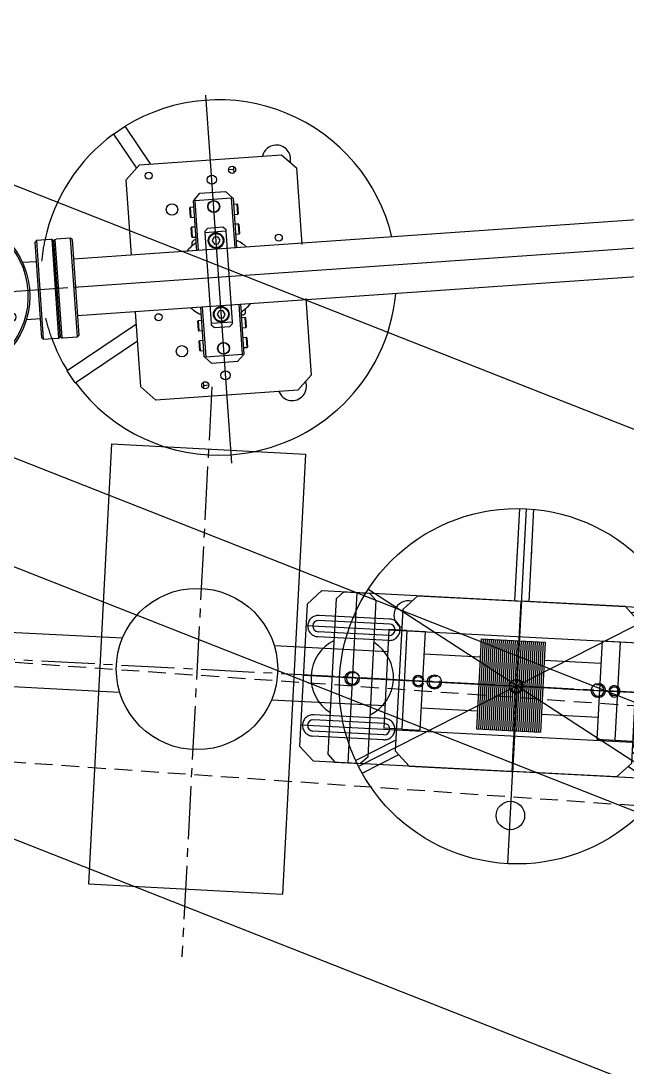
# Model space of a CAD drawing. Extents: x -50 to 48714, y -13211 to 6743.
# Drawn here: x 19120 to 19546, y -398 to 338 of the extents above; entities that cross this region are included whole.
import ezdxf

# ---------------------------------------------------------------- set-up
doc = ezdxf.new("R2010")
doc.units = 0
doc.header["$LTSCALE"] = 50
for name, pattern in [('UE46_01$0$GESTRICHELT', [0.75, 0.5, -0.25]), ('UE46_01$0$GESTRICHELT2', [0.375, 0.25, -0.125]), ('UE46_01$0$MITTE', [2, 1.25, -0.25, 0.25, -0.25]), ('UE46_01$0$MITTE2', [1.125, 0.75, -0.125, 0.125, -0.125]), ('UE46_01$0$MITTEX2', [4, 2.5, -0.5, 0.5, -0.5]), ('UE46_HMI$0$DASH_CENTER', [36, 24, -3, 6, -3]), ('UE46_HMI$0$PHANTOM', [2.5, 1.25, -0.25, 0.25, -0.25, 0.25, -0.25])]:
    doc.linetypes.add(name, pattern=pattern)
doc.layers.get('0').update_dxf_attribs({"linetype": 'CONTINUOUS'})
for name, color, linetype in [('UE46_01$0$BEMASZ', 2, 'CONTINUOUS'), ('UE46_01$0$DÜNN', 1, 'CONTINUOUS'), ('UE46_01$0$MITTE', 5, 'UE46_01$0$MITTEX2'), ('UE46_01$0$MITTE2', 5, 'UE46_01$0$MITTE2'), ('UE46_01$0$MITTEKLEIN', 5, 'UE46_01$0$MITTE2'), ('UE46_01$0$TEXT', 2, 'CONTINUOUS'), ('UE46_01$0$VERDECKT2', 7, 'UE46_01$0$GESTRICHELT2'), ('UE46_HMI$0$1', 7, 'CONTINUOUS'), ('UE46_HMI$0$MEDIENVERSORGUN', 40, 'CONTINUOUS')]:
    doc.layers.add(name, color=color, linetype=linetype)
doc.styles.add('UE46_01$0$STANDARD_H15', font='isocp.shx', dxfattribs={"height": 15})

# ---------------------------------------------------------------- blocks, each defined once
blk = doc.blocks.new('UE46_HMI$0$ROHR3')
at = {"layer": 'UE46_HMI$0$1', "color": 7, "linetype": 'CONTINUOUS'}
for p, q in [((2663.14, 220.02), (2664.07, 221.09)), ((2664.07, 221.09), (2664.87, 221.15)), ((2664.07, 221.09), (2668.91, 151.78)), ((2675.04, 221.87), (2664.86, 221.15)), ((2664.87, 221.15), (2664.86, 221.15)), ((2679.89, 152.54), (2675.04, 221.87)), ((2676.11, 220.94), (2675.04, 221.87)), ((2676.11, 220.94), (2680.82, 153.6)), ((2667.85, 152.7), (2663.14, 220.02)), ((2664.1, 206.33), (2157.01, 170.84)), ((2143.08, 183.65), (2144.01, 184.71)), ((2144.01, 184.71), (2144.81, 184.77)), ((2144.01, 184.71), (2148.86, 115.4)), ((2154.98, 185.49), (2144.81, 184.78)), ((2144.81, 184.77), (2144.81, 184.78)), ((2156.05, 184.56), (2154.98, 185.49)), ((2159.83, 116.16), (2154.98, 185.49)), ((2156.05, 184.56), (2160.76, 117.22)), ((2147.79, 116.33), (2143.08, 183.65)), ((2666.89, 166.43), (2159.8, 130.94)), ((2667.85, 152.7), (2668.91, 151.78)), ((2668.91, 151.78), (2669.71, 151.83)), ((2669.71, 151.82), (2679.89, 152.54)), ((2669.71, 151.82), (2669.71, 151.83)), ((2679.89, 152.54), (2680.82, 153.6)), ((2147.79, 116.33), (2148.86, 115.4)), ((2148.86, 115.4), (2149.65, 115.45)), ((2149.66, 115.45), (2149.65, 115.45)), ((2149.66, 115.45), (2159.83, 116.16)), ((2159.83, 116.16), (2160.76, 117.22))]:
    blk.add_line(p, q, dxfattribs=at)
at = {"layer": 'UE46_HMI$0$1', "color": 4, "linetype": 'UE46_HMI$0$DASH_CENTER'}
blk.add_line((2666.49, 186.45), (2157.41, 150.82), dxfattribs=at)
blk = doc.blocks.new('UE46_HMI$0$KREUZSTUECK_CF0')
at = {"layer": 'UE46_HMI$0$1', "color": 4, "linetype": 'UE46_HMI$0$DASH_CENTER'}
for p, q in [((2065.27, 206.97), (2073.97, 82.42)), ((2153.04, 150.53), (1989.4, 139.09))]:
    blk.add_line(p, q, dxfattribs=at)
at = {"layer": 'UE46_HMI$0$1', "color": 7, "linetype": 'CONTINUOUS'}
for p, q in [((2141.22, 184.54), (2131.04, 183.83)), ((2142.01, 184.59), (2141.22, 184.53)), ((2141.22, 184.54), (2141.22, 184.53)), ((2142.01, 184.59), (2143.08, 183.66)), ((2146.86, 115.27), (2142.01, 184.59)), ((2131.04, 183.83), (2130.11, 182.76)), ((2134.82, 115.42), (2130.11, 182.76)), ((2131.04, 183.83), (2135.89, 114.5)), ((2143.08, 183.66), (2147.79, 116.34)), ((1991.45, 173.05), (1992.38, 174.12)), ((1996.16, 105.74), (1991.45, 173.05)), ((1992.38, 174.12), (1993.18, 174.18)), ((1992.38, 174.12), (1997.23, 104.81)), ((2003.35, 174.9), (1993.18, 174.19)), ((1993.18, 174.18), (1993.18, 174.19)), ((2008.2, 105.57), (2003.35, 174.9)), ((2004.42, 173.97), (2003.35, 174.9)), ((2004.42, 173.97), (2009.13, 106.63)), ((2113.01, 167.78), (2108.41, 167.46)), ((2131.07, 169.04), (2121.2, 168.35)), ((2015.25, 160.94), (2005.38, 160.25)), ((2028.04, 161.84), (2023.44, 161.52)), ((2111.2, 127.56), (2115.8, 127.88)), ((2123.99, 128.45), (2133.86, 129.14)), ((2008.17, 120.35), (2018.04, 121.04)), ((2026.23, 121.61), (2030.83, 121.94)), ((2134.82, 115.42), (2135.89, 114.5)), ((2135.89, 114.5), (2146.06, 115.21)), ((2146.06, 115.22), (2146.86, 115.27)), ((2146.06, 115.21), (2146.06, 115.22)), ((2147.79, 116.34), (2146.86, 115.27)), ((1996.16, 105.74), (1997.23, 104.81)), ((1997.23, 104.81), (1998.02, 104.86)), ((1998.02, 104.86), (2008.2, 105.57)), ((1998.02, 104.86), (1998.02, 104.86)), ((2008.2, 105.57), (2009.13, 106.63))]:
    blk.add_line(p, q, dxfattribs=at)
for centre, radius in [((2069.62, 144.7), 56.75), ((2084.25, 188.41), 3.3), ((2049.05, 185.95), 3.3), ((2025.9, 159.32), 3.3), ((2110.88, 165.27), 3.3), ((2113.34, 130.07), 3.3), ((2028.36, 124.13), 3.3), ((2054.99, 100.98), 3.3), ((2090.19, 103.44), 3.3)]:
    blk.add_circle(centre, radius, dxfattribs=at)
for start, end in [(-175.22918, -176.77082), (-176.77082, -175.22918)]:
    blk.add_arc((2069.62, 144.7), 55.75, start, end, dxfattribs=at)
blk = doc.blocks.new('UE46_HMI$0$SRS40_L___BLAT0')
at = {"layer": 'UE46_HMI$0$1', "color": 4, "linetype": 'UE46_HMI$0$DASH_CENTER'}
blk.add_line((2268.3, 27.23), (2250.19, 286.2), dxfattribs=at)
at = {"layer": 'UE46_HMI$0$1', "color": 7, "linetype": 'CONTINUOUS'}
for p, q in [((2185.11, 258.78), (2193.4, 264.38)), ((2185.11, 258.78), (2201.32, 234.76)), ((2211.32, 237.81), (2193.4, 264.38)), ((2203.49, 237.26), (2303.25, 244.24)), ((2303.25, 244.24), (2313.92, 234.96)), ((2194.21, 226.59), (2203.49, 237.26)), ((2269.89, 233.88), (2269.74, 235.91)), ((2269.89, 233.88), (2266.1, 233.62)), ((2270.04, 231.65), (2269.89, 233.88)), ((2313.92, 234.96), (2317.69, 181.09)), ((2197.91, 173.72), (2194.21, 226.59)), ((2241.82, 212.37), (2245.99, 217.18)), ((2268.29, 213.72), (2242.35, 211.91)), ((2245.99, 217.18), (2263.95, 218.43)), ((2263.95, 218.43), (2268.75, 214.26)), ((2268.75, 214.26), (2268.29, 213.72)), ((2270.73, 178.81), (2268.29, 213.72)), ((2268.75, 214.26), (2269.29, 213.79)), ((2269.29, 213.79), (2271.73, 178.88)), ((2239.35, 200.42), (2238.89, 206.91)), ((2241.67, 207.35), (2239.12, 207.17)), ((2239.12, 207.17), (2239.61, 200.19)), ((2241.35, 211.84), (2241.82, 212.37)), ((2243.28, 184.31), (2241.35, 211.84)), ((2241.82, 212.37), (2242.35, 211.91)), ((2242.35, 211.91), (2244.79, 177)), ((2272.14, 209.48), (2269.6, 209.3)), ((2272.63, 202.5), (2272.14, 209.48)), ((2272.41, 209.25), (2272.86, 202.77)), ((2239.61, 200.19), (2242.16, 200.37)), ((2270.09, 202.32), (2272.63, 202.5)), ((2240.32, 186.46), (2239.87, 192.94)), ((2242.65, 193.39), (2240.1, 193.21)), ((2240.1, 193.21), (2240.59, 186.22)), ((2251.23, 192.48), (2249.37, 190.35)), ((2262.2, 193.25), (2251.23, 192.48)), ((2264.34, 191.39), (2262.2, 193.25)), ((2264.41, 190.4), (2264.34, 191.39)), ((2273.12, 195.52), (2270.58, 195.34)), ((2273.61, 188.53), (2273.12, 195.52)), ((2273.39, 195.28), (2273.84, 188.8)), ((2240.59, 186.22), (2243.13, 186.4)), ((2243.42, 182.31), (2243.28, 184.31)), ((2249.37, 190.35), (2249.44, 189.35)), ((2264.41, 190.4), (2249.44, 189.35)), ((2249.44, 189.35), (2253.91, 125.51)), ((2255.77, 186.28), (2254.5, 183.69)), ((2258.57, 186.48), (2255.77, 186.28)), ((2260.19, 184.09), (2258.57, 186.48)), ((2258.92, 181.49), (2260.19, 184.09)), ((2268.87, 126.55), (2264.41, 190.4)), ((2271.07, 188.36), (2273.61, 188.53)), ((2243.8, 176.93), (2243.42, 182.31)), ((2254.5, 183.69), (2256.11, 181.3)), ((2256.11, 181.3), (2258.92, 181.49)), ((2320.34, 143.18), (2324.1, 89.31)), ((2204.4, 80.94), (2200.7, 133.81)), ((2249.03, 102.11), (2246.59, 137.02)), ((2247.58, 137.09), (2250.03, 102.18)), ((2259.39, 134.41), (2258.13, 131.82)), ((2262.2, 134.61), (2259.39, 134.41)), ((2263.81, 132.21), (2262.2, 134.61)), ((2275.96, 103.99), (2273.52, 138.91)), ((2274.52, 138.98), (2274.89, 133.59)), ((2274.89, 133.59), (2275.03, 131.59)), ((2244.93, 120.62), (2244.47, 127.1)), ((2247.25, 127.55), (2244.71, 127.37)), ((2244.71, 127.37), (2245.19, 120.39)), ((2268.87, 126.55), (2253.91, 125.51)), ((2253.91, 125.51), (2253.98, 124.51)), ((2258.13, 131.82), (2259.74, 129.42)), ((2259.74, 129.42), (2262.55, 129.62)), ((2262.55, 129.62), (2263.81, 132.21)), ((2267.09, 123.42), (2268.94, 125.55)), ((2268.94, 125.55), (2268.87, 126.55)), ((2275.03, 131.59), (2276.96, 104.06)), ((2277.72, 129.68), (2275.18, 129.5)), ((2278.21, 122.69), (2277.72, 129.68)), ((2277.99, 129.45), (2278.44, 122.96)), ((2201.32, 124.97), (2152.73, 92.2)), ((2245.19, 120.39), (2247.74, 120.56)), ((2253.98, 124.51), (2256.11, 122.65)), ((2256.11, 122.65), (2267.09, 123.42)), ((2275.67, 122.52), (2278.21, 122.69)), ((2158.32, 83.91), (2202.12, 113.45)), ((2245.9, 106.65), (2245.45, 113.14)), ((2248.23, 113.58), (2245.68, 113.4)), ((2245.68, 113.4), (2246.17, 106.42)), ((2278.7, 115.71), (2276.16, 115.53)), ((2279.19, 108.73), (2278.7, 115.71)), ((2278.97, 115.48), (2279.42, 108.99)), ((2246.17, 106.42), (2248.71, 106.6)), ((2250.03, 102.18), (2275.96, 103.99)), ((2276.5, 103.53), (2272.32, 98.72)), ((2276.5, 103.53), (2275.96, 103.99)), ((2276.96, 104.06), (2276.5, 103.53)), ((2276.65, 108.55), (2279.19, 108.73)), ((2249.56, 101.64), (2249.03, 102.11)), ((2250.03, 102.18), (2249.56, 101.64)), ((2254.36, 97.47), (2249.56, 101.64)), ((2272.32, 98.72), (2254.36, 97.47)), ((2158.32, 83.91), (2152.73, 92.2)), ((2324.1, 89.31), (2314.83, 78.64)), ((2248.28, 84.15), (2248.43, 82.02)), ((2248.43, 82.02), (2252.22, 82.28)), ((2248.43, 82.02), (2248.58, 79.89)), ((2215.07, 71.67), (2204.4, 80.94)), ((2314.83, 78.64), (2215.07, 71.67))]:
    blk.add_line(p, q, dxfattribs=at)
for centre, radius in [((2268.6, 233.69), 2.5), ((2209.94, 229.59), 2.5), ((2254.34, 226.78), 3.2), ((2254.34, 226.78), 3.2), ((2226.34, 205.78), 4), ((2255.67, 207.83), 4.2), ((2255.67, 207.83), 4), ((2257.34, 183.89), 5.5), ((2257.34, 183.89), 5), ((2301.41, 185.97), 2.5), ((2260.97, 132.01), 5.5), ((2260.97, 132.01), 5), ((2216.91, 129.94), 2.5), ((2262.64, 108.07), 4.2), ((2262.64, 108.07), 4), ((2233.32, 106.02), 4), ((2263.97, 89.12), 3.2), ((2263.97, 89.12), 3.2), ((2249.72, 82.11), 2.5)]:
    blk.add_circle(centre, radius, dxfattribs=at)
for centre, radius, start, end in [((2259.16, 157.95), 125, 13.2069, 121.70756), ((2259.16, 157.95), 125, 126.29244, 167.85913), ((2299.71, 241.09), 10, 94, 167.18604), ((2299.71, 241.09), 10, -12.98477, 94), ((2239.14, 206.92), 0.25, 94, -176), ((2272.16, 209.23), 0.25, 4, 94), ((2239.6, 200.44), 0.25, -176, -86), ((2272.61, 202.75), 0.25, -86, 4), ((2240.12, 192.96), 0.25, 94, -176), ((2273.14, 195.27), 0.25, 4, 94), ((2242.75, 181.86), 2.5, 77.7398, -143.03859), ((2240.57, 186.47), 0.25, -176, -86), ((2259.16, 157.95), 29, 47.60282, 65.13427), ((2273.59, 188.78), 0.25, -86, 4), ((2259.16, 157.95), 29, 122.86573, 140.39718), ((2259.16, 157.95), 125, -86, -5.2069), ((2259.16, 157.95), 29, -132.39718, -114.86573), ((2259.16, 157.95), 29, -57.13427, -39.60282), ((2275.57, 134.04), 2.5, -102.2602, 36.96141), ((2244.72, 127.12), 0.25, 94, -176), ((2277.74, 129.43), 0.25, 4, 94), ((2245.18, 120.63), 0.25, -176, -86), ((2278.2, 122.94), 0.25, -86, 4), ((2259.16, 157.95), 125, -159.85913, -148.29244), ((2245.7, 113.15), 0.25, 94, -176), ((2278.72, 115.46), 0.25, 4, 94), ((2246.15, 106.67), 0.25, -176, -86), ((2279.17, 108.98), 0.25, -86, 4), ((2259.16, 157.95), 125, -143.70756, -86), ((2310.88, 81.26), 10, -159.18604, 20.98477)]:
    blk.add_arc(centre, radius, start, end, dxfattribs=at)
at = {"layer": 'UE46_HMI$0$1', "color": 4, "linetype": 'UE46_HMI$0$PHANTOM'}
for start, end in [(167.85913, 174.7931), (-166.7931, -159.85913)]:
    blk.add_arc((2259.16, 157.95), 125, start, end, dxfattribs=at)
blk = doc.blocks.new('UE46_HMI')
at = {"layer": 'UE46_HMI$0$MEDIENVERSORGUN'}
for p, q in [((867.58, 714.75), (3511.28, -327.62)), ((886.4, 515.64), (3530.1, -526.74)), ((893.93, 435.99), (3537.63, -606.38)), ((912.75, 236.88), (3556.45, -805.49))]:
    blk.add_line(p, q, dxfattribs=at)
for name in ['UE46_HMI$0$SRS40_L___BLAT0', 'UE46_HMI$0$ROHR3', 'UE46_HMI$0$KREUZSTUECK_CF0']:
    blk.add_blockref(name, (0, -0.07))
blk = doc.blocks.new('UE46_01$0$SRS40_2L_O')
at = {"ltscale": 5}
for p, q in [((-5, 124.9), (-5, 60)), ((5, 125), (5, 60)), ((5, 103.06), (5, 90.36)), ((-5, 102.27), (-5, 91.14)), ((-140.57, 60), (-150.57, 50)), ((-140.57, 60), (139.43, 60)), ((-130.12, 55), (-125.12, 60)), ((-125.12, 60), (-107.12, 60)), ((-102.12, 55), (-107.12, 60)), ((-73, 60), (-83, 50)), ((-73, 60), (0, 60)), ((73, 60), (0, 60)), ((83, 50), (73, 60)), ((100.98, 55), (105.98, 60)), ((123.98, 60), (105.98, 60)), ((128.98, 55), (123.98, 60)), ((139.43, 60), (149.43, 50)), ((-130.12, -55), (-130.12, 55)), ((-130.12, -55), (-130.12, 55)), ((-102.12, -55), (-102.12, 55)), ((-102.12, -55), (-102.12, 55)), ((100.98, -55), (100.98, 55)), ((100.98, -55), (100.98, 55)), ((128.98, -55), (128.98, 55)), ((128.98, -55), (128.98, 55)), ((-150.57, 50), (-150.57, -50)), ((-83, -50), (-83, 50)), ((83, 50), (83, -50)), ((149.43, 50), (149.43, -50)), ((-110.75, -58.17), (-83, -42.15)), ((110.67, -58.12), (83, -42.15)), ((-150.57, -50), (-140.57, -60)), ((-83, -50), (-73, -60)), ((73, -60), (83, -50)), ((149.43, -50), (139.43, -60)), ((-130.12, -55), (-125.12, -60)), ((-102.12, -55), (-107.12, -60)), ((-105.67, -66.78), (-80.66, -52.34)), ((105.75, -66.83), (80.66, -52.34)), ((100.98, -55), (105.98, -60)), ((128.98, -55), (123.98, -60)), ((-140.57, -60), (139.43, -60)), ((-125.12, -60), (-107.12, -60)), ((-73, -60), (0, -60)), ((73, -60), (0, -60)), ((123.98, -60), (105.98, -60))]:
    blk.add_line(p, q, dxfattribs=at)
at = {"color": 7, "linetype": 'UE46_01$0$GESTRICHELT', "ltscale": 5}
for p, q in [((-91.8, 42.5), (-141.8, 42.5)), ((90.66, 42.5), (140.66, 42.5)), ((-91.8, 27.5), (-141.8, 27.5)), ((90.66, 27.5), (140.66, 27.5)), ((-91.8, -27.5), (-141.8, -27.5)), ((90.66, -27.5), (140.66, -27.5)), ((-91.8, -42.5), (-141.8, -42.5)), ((90.66, -42.5), (140.66, -42.5))]:
    blk.add_line(p, q, dxfattribs=at)
at = {"color": 7, "linetype": 'CONTINUOUS', "ltscale": 5}
for p, q in [((-91.8, 39), (-141.8, 39)), ((90.66, 39), (140.66, 39)), ((-91.8, 31), (-141.8, 31)), ((90.66, 31), (140.66, 31)), ((-91.8, -31), (-141.8, -31)), ((90.66, -31), (140.66, -31)), ((-91.8, -39), (-141.8, -39)), ((90.66, -39), (140.66, -39))]:
    blk.add_line(p, q, dxfattribs=at)
at = {"ltscale": 5}
for centre, radius in [((0, 0), 125), ((-116.12, -0.59), 5), ((-69.57, 0), 3.25), ((-58.27, 0.02), 5), ((-0.57, 0), 5), ((57.13, 0.02), 5), ((68.43, 0), 3.25), ((114.98, -0.59), 5), ((0, -91.07), 10)]:
    blk.add_circle(centre, radius, dxfattribs=at)
for centre, start, end in [((-79.16, 46.03), 78.52172, 247.40883), ((79.16, 46.03), 292.59117, 101.47828)]:
    blk.add_arc(centre, 10, start, end, dxfattribs=at)
at = {"color": 7, "linetype": 'UE46_01$0$GESTRICHELT', "ltscale": 5}
for centre, start, end in [((-141.8, 35), 90, 270), ((-91.8, 35), 270, 90), ((90.66, 35), 90, 270), ((140.66, 35), 270, 90), ((-141.8, -35), 90, 270), ((-91.8, -35), 270, 90), ((90.66, -35), 90, 270), ((140.66, -35), 270, 90)]:
    blk.add_arc(centre, 7.5, start, end, dxfattribs=at)
at = {"layer": 'UE46_01$0$BEMASZ', "ltscale": 5}
for p, q in [((-123.62, 60), (-108.62, 60)), ((122.48, 60), (107.48, 60))]:
    blk.add_line(p, q, dxfattribs=at)
at = {"layer": 'UE46_01$0$BEMASZ', "color": 7, "linetype": 'CONTINUOUS', "ltscale": 5}
for centre, radius, start, end in [((-141.8, 35), 4, 90, 270), ((-91.8, 35), 4, 270, 90), ((90.66, 35), 4, 90, 270), ((140.66, 35), 4, 270, 90), ((-116.12, 0), 29, 118.86573, 241.13427), ((-116.12, 0), 29, 298.86573, 61.13427), ((114.98, 0), 29, 118.86573, 241.13427), ((114.98, 0), 29, 298.86573, 61.13427), ((-141.8, -35), 4, 90, 270), ((-91.8, -35), 4, 270, 90), ((90.66, -35), 4, 90, 270), ((140.66, -35), 4, 270, 90)]:
    blk.add_arc(centre, radius, start, end, dxfattribs=at)
at = {"layer": 'UE46_01$0$DÜNN', "ltscale": 5}
for centre, start, end in [((-116.12, -0.59), 67.9685, 12.53107), ((-69.57, 0), 12.78493, 343.75775), ((-58.27, 0.02), 67.9685, 12.53107), ((-0.57, 0), 167.46893, 112.0315), ((57.13, 0.02), 167.46893, 112.0315), ((68.43, 0), 196.24225, 167.21507), ((114.98, -0.59), 167.46893, 112.0315)]:
    blk.add_arc(centre, 4, start, end, dxfattribs=at)
at = {"layer": 'UE46_01$0$MITTE', "linetype": 'UE46_01$0$MITTE', "ltscale": 5}
for p, q in [((0, -125), (0, 125)), ((-116.12, 60), (-116.12, -60)), ((-108.54, 62.99), (107.97, -62.01)), ((108.54, 62.99), (-107.97, -62.01)), ((-0.57, 60), (-0.57, -60)), ((0, 0), (0, 61)), ((114.98, 60), (114.98, -60)), ((-0.57, 50), (-0.57, -50)), ((-150.57, 35), (149.43, 35)), ((-150.57, 0), (149.43, 0)), ((-33.57, 0), (-80.57, 0)), ((0, 0), (0, -61)), ((32.43, 0), (79.43, 0)), ((102.48, 0), (127.48, 0)), ((-103.62, 0), (-128.62, 0)), ((-150.57, -35), (149.43, -35))]:
    blk.add_line(p, q, dxfattribs=at)
blk = doc.blocks.new('UE46_01$0$VAR_S_O')
for p, q in [((-68.25, 155), (-68.25, -155)), ((-68.25, 155), (68.25, 155)), ((68.25, 155), (68.25, -155)), ((-68.25, -155), (68.25, -155))]:
    blk.add_line(p, q)
blk.add_circle((0, 0), 56.75)
at = {"layer": 'UE46_01$0$MITTEKLEIN'}
blk.add_line((0, 198.8), (0, -202.81), dxfattribs=at)
blk = doc.blocks.new('UE46_01$0$CF35_150')
for p, q in [((0, 34.7), (12.7, 34.7)), ((0, 34.7), (0, -34.7)), ((12.7, 34.7), (12.7, -34.7)), ((52.5, 31.65), (97.5, 31.65)), ((52.5, 31.65), (52.5, -31.65)), ((53.85, 31.65), (53.85, -31.65)), ((55.26, 31.65), (55.26, -31.65)), ((56.67, 31.65), (56.67, -31.65)), ((58.08, 31.65), (58.08, -31.65)), ((59.49, 31.65), (59.49, -31.65)), ((60.9, 31.65), (60.9, -31.65)), ((62.31, 31.65), (62.31, -31.65)), ((63.72, 31.65), (63.72, -31.65)), ((65.13, 31.65), (65.13, -31.65)), ((66.54, 31.65), (66.54, -31.65)), ((67.95, 31.65), (67.95, -31.65)), ((69.36, 31.65), (69.36, -31.65)), ((70.77, 31.65), (70.77, -31.65)), ((72.18, 31.65), (72.18, -31.65)), ((73.59, 31.65), (73.59, -31.65)), ((75, 31.65), (75, -31.65)), ((76.41, 31.65), (76.41, -31.65)), ((77.82, 31.65), (77.82, -31.65)), ((79.23, 31.65), (79.23, -31.65)), ((80.64, 31.65), (80.64, -31.65)), ((82.05, 31.65), (82.05, -31.65)), ((83.46, 31.65), (83.46, -31.65)), ((84.87, 31.65), (84.87, -31.65)), ((86.28, 31.65), (86.28, -31.65)), ((87.69, 31.65), (87.69, -31.65)), ((89.1, 31.65), (89.1, -31.65)), ((90.51, 31.65), (90.51, -31.65)), ((91.92, 31.65), (91.92, -31.65)), ((93.33, 31.65), (93.33, -31.65)), ((94.74, 31.65), (94.74, -31.65)), ((96.15, 31.65), (96.15, -31.65)), ((97.5, 31.65), (97.5, -31.65)), ((137.3, 34.7), (137.3, -34.7)), ((137.3, 34.7), (150, 34.7)), ((150, 34.7), (150, -34.7)), ((12.7, 19.05), (52.5, 19.05)), ((97.5, 19.05), (137.3, 19.05)), ((12.7, -19.05), (52.5, -19.05)), ((97.5, -19.05), (137.3, -19.05)), ((0, -34.7), (12.7, -34.7)), ((52.5, -31.65), (97.5, -31.65)), ((137.3, -34.7), (150, -34.7))]:
    blk.add_line(p, q)
at = {"layer": 'UE46_01$0$TEXT', "style": 'UE46_01$0$STANDARD_H15', "flags": 1}
for tag, p in [('ID', (1.23, -200.25)), ('BEZ', (1.23, -228.75)), ('KURZBEZ', (1.23, -257.25)), ('SPARTE', (1.23, -285.75)), ('FIRMA', (1.23, -314.25)), ('TYP', (1.23, -342.75)), ('PREIS', (1.23, -371.25)), ('AUSSCHR', (1.23, -399.75)), ('BEST', (1.23, -428.25)), ('LIEFER', (1.23, -456.75)), ('STATUS', (1.23, -485.25)), ('BEMERK', (1.23, -513.75))]:
    blk.add_attdef(tag, p, '', height=15, dxfattribs=at)
blk = doc.blocks.new('UE46_01$0$F_CF35')
for p, q in [((0, 34.7), (0, -34.7)), ((0, 34.7), (12.7, 34.7)), ((12.7, 34.7), (12.7, -34.7)), ((0, -34.7), (12.7, -34.7))]:
    blk.add_line(p, q)
blk = doc.blocks.new('UE46_01$0$K35_63_O')
for p, q in [((12.7, 19.05), (92.54, 19.05)), ((279.3, 19.05), (199.46, 19.05)), ((12.7, -19.05), (92.54, -19.05)), ((279.3, -19.05), (199.46, -19.05))]:
    blk.add_line(p, q)
blk.add_circle((146, 0), 56.75)
blk.add_blockref('UE46_01$0$F_CF35', (0, 0))
at = {"xscale": -1}
blk.add_blockref('UE46_01$0$F_CF35', (292, 0), dxfattribs=at)
blk = doc.blocks.new('UE46_01')
at = {"layer": 'UE46_01$0$MITTE2'}
blk.add_line((17000, 0), (24240.06, -379.44), dxfattribs=at)
at = {"layer": 'UE46_01$0$VERDECKT2'}
for p, q in [((17002.44, 34.91), (25980.52, -592.89)), ((16997.56, -34.91), (25975.63, -662.72))]:
    blk.add_line(p, q, dxfattribs=at)
for name, p, rotation in [('UE46_01$0$VAR_S_O', (19243.92, -117.6), 356.9999999999844), ('UE46_01$0$SRS40_2L_O', (19469.02, -129.75), 357.0000000000007), ('UE46_01$0$K35_63_O', (19098.12, -109.96), 357), ('UE46_01$0$CF35_150', (19389.72, -125.24), 357.0000000000007), ('UE46_01$0$F_CF35', (19539.51, -133.09), 357.0000000000007)]:
    blk.add_blockref(name, p, dxfattribs=dict(rotation=rotation))

msp = doc.modelspace()

# ---------------------------------------------------------------- block references
for name, p in [('UE46_HMI', (17000, 0)), ('UE46_01', (0, 0))]:
    msp.add_blockref(name, p)

doc.saveas('drawing.dxf')
